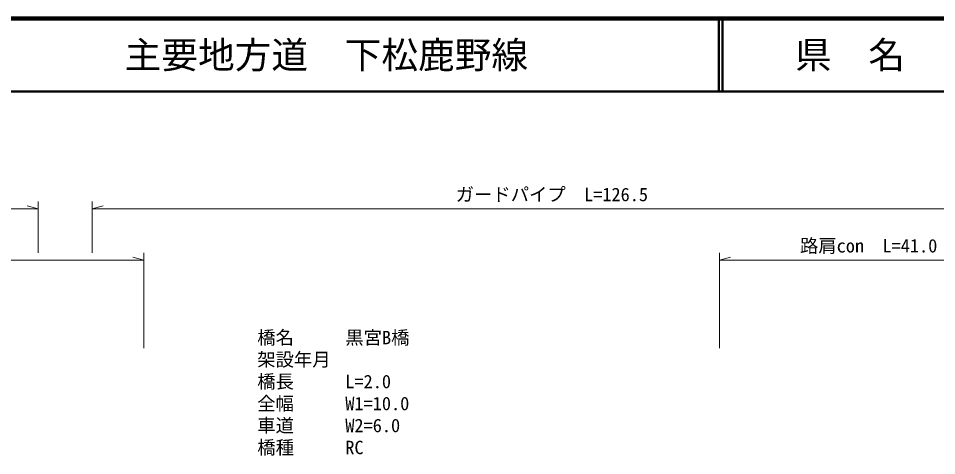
# Model space of a CAD drawing. Units: millimetres at full size, sheet at 1:1000; details may follow other scales. Extents: x 40000 to 680000, y 20000 to 380000.
# Drawn here: x 202242 to 327434, y 320324 to 380000 of the extents above; entities that cross this region are included whole.
import ezdxf
from ezdxf.enums import TextEntityAlignment as Align

# ---------------------------------------------------------------- set-up
doc = ezdxf.new("R2010")
doc.units = ezdxf.units.MM
doc.header["$LTSCALE"] = 1000
doc.layers.add('M-BMK-HTXT', color=7, linetype='Continuous')
doc.layers.add('M-TTL-TXT', color=7, linetype='Continuous')
for name, color, linetype, lineweight in [('M-STR-HTXT', 7, 'Continuous', 13), ('M-TTL', 2, 'Continuous', 140), ('M-TTL-LINE', 7, 'Continuous', 50)]:
    doc.layers.add(name, color=color, linetype=linetype, lineweight=lineweight)
doc.styles.add('ＭＳ ゴシック', font='')
doc.styles.get('ＭＳ ゴシック').set_extended_font_data('MS Gothic')

msp = doc.modelspace()

# ---------------------------------------------------------------- linework, layer by layer
at = {"layer": 'M-STR-HTXT'}
for p, q in [((204926, 354000), (203426, 354400)), ((204926, 355000), (204926, 348000)), ((212312, 355000), (212312, 348000)), ((212312, 354000), (213812, 354400)), ((67281, 354000), (204926, 354000)), ((212312, 354000), (338513, 354000)), ((67281, 347000), (219357, 347000)), ((219357, 347000), (217857, 347400)), ((219357, 348000), (219357, 335000)), ((297819, 348000), (297819, 335000)), ((297819, 347000), (299319, 347400)), ((297819, 347000), (338513, 347000))]:
    msp.add_line(p, q, dxfattribs=at)
at = {"layer": 'M-TTL'}
msp.add_line((680000, 380000), (40000, 380000), dxfattribs=at)
at = {"layer": 'M-TTL-LINE'}
for p, q in [((297750, 380000), (297750, 370000)), ((298250, 380000), (298250, 370000)), ((40000, 370000), (680000, 370000))]:
    msp.add_line(p, q, dxfattribs=at)

# ---------------------------------------------------------------- texts
at = {"layer": 'M-BMK-HTXT', "style": 'ＭＳ ゴシック'}
for s, p in [('橋名', (234812, 334974)), ('黒宮B橋', (246812, 334974)), ('架設年月', (234812, 331974)), ('橋長', (234812, 328974)), ('L=2.0', (246812, 328974)), ('全幅', (234812, 325974)), ('W1=10.0', (246812, 325974)), ('車道', (234812, 322974)), ('W2=6.0', (246812, 322974)), ('橋種', (234812, 319974)), ('RC', (246812, 319974))]:
    msp.add_text(s, height=1833, dxfattribs=at).set_placement(p, align=Align.BOTTOM_LEFT)
at = {"layer": 'M-STR-HTXT', "style": 'ＭＳ ゴシック'}
for s, p in [('ガードパイプ\u3000L=126.5', (274975, 354500)), ('路肩con\u3000L=41.0', (318166, 347500))]:
    msp.add_text(s, height=1833, dxfattribs=at).set_placement(p, align=Align.BOTTOM_CENTER)
at = {"layer": 'M-TTL-TXT', "style": 'ＭＳ ゴシック'}
msp.add_text('主要地方道\u3000下松鹿野線', height=3666, dxfattribs=at).set_placement((216734, 375000), align=Align.MIDDLE_LEFT)
msp.add_text('県\u3000名', height=3666, dxfattribs=at).set_placement((315625, 375000), align=Align.MIDDLE_CENTER)

doc.saveas('drawing.dxf')
